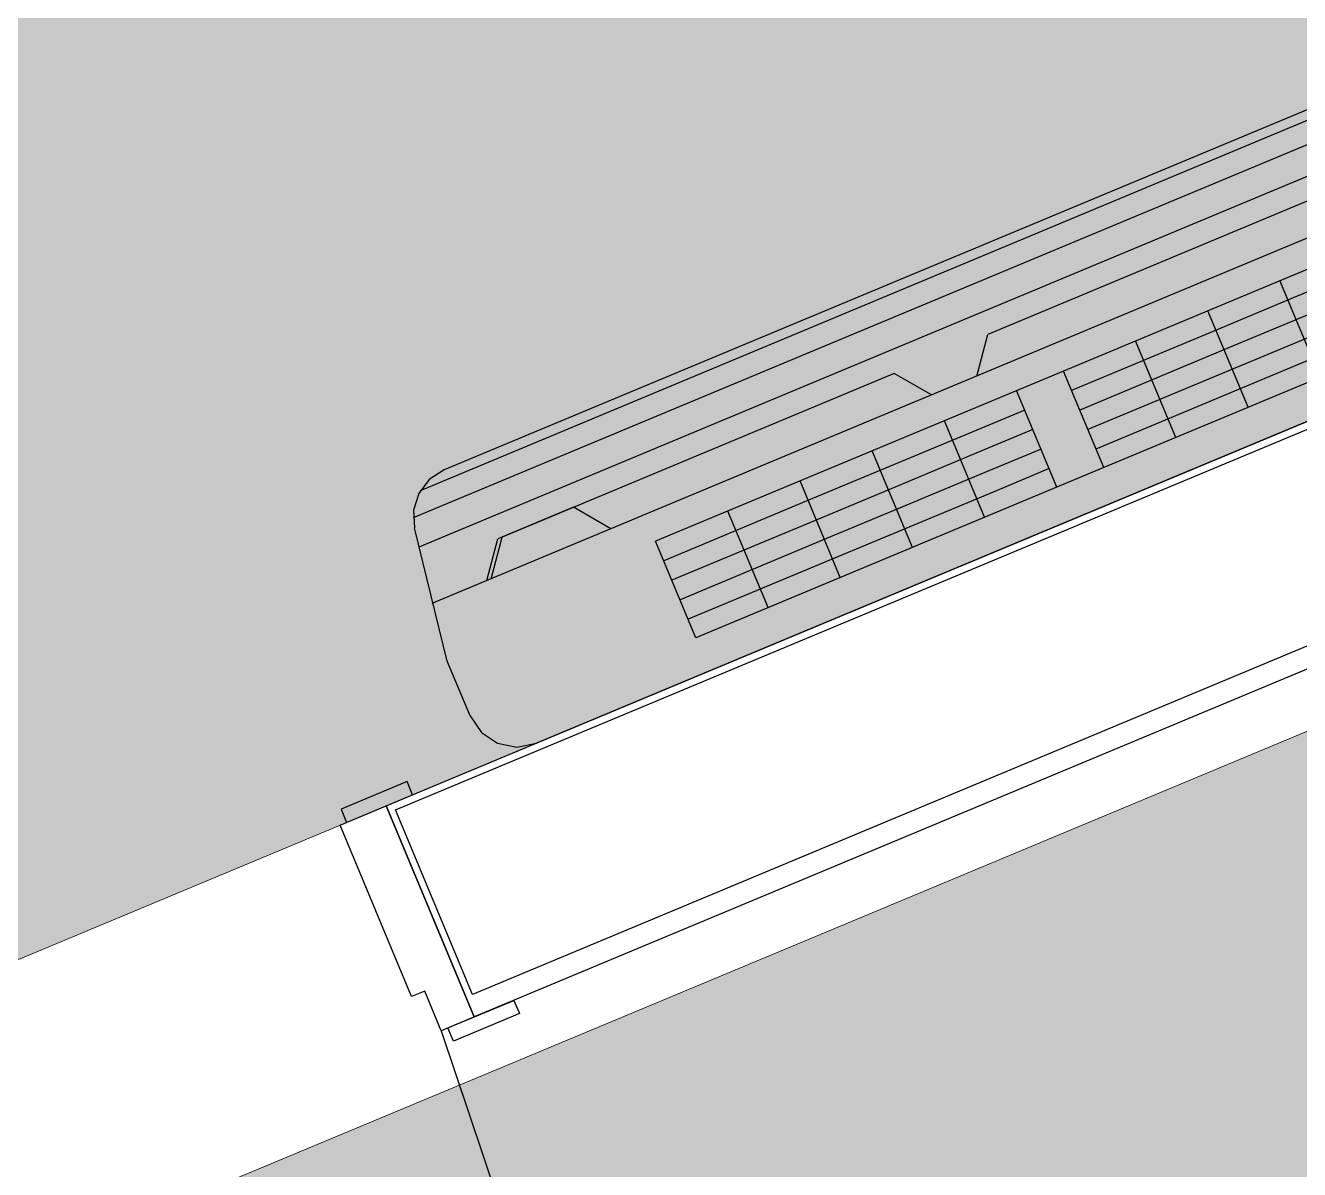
# Model space of a CAD drawing. Header units: metres. Extents: x -154 to 570, y -18 to 184.
# Drawn here: x -47.702 to -46.811, y 16.26 to 17.06 of the extents above; entities that cross this region are included whole.
import ezdxf
from ezdxf.xclip import XClip

# ---------------------------------------------------------------- set-up
doc = ezdxf.new("R2010")
doc.units = ezdxf.units.M
doc.header["$XCLIPFRAME"] = 0
doc.linetypes.add('PUC$0$DASHEDX2', pattern=[1.5, 1, -0.5])
for name, color, linetype in [('ARQ-AUX', 7, 'Continuous'), ('PUC$0$ARQ-ALV ACAB', 4, 'Continuous'), ('PUC$0$ARQ-ALV OSSO', 5, 'Continuous'), ('PUC$0$ARQ-CAX @ 1', 1, 'Continuous'), ('PUC$0$ARQ-ENCH', 1, 'Continuous'), ('PUC$0$ARQ-PRJ', 7, 'PUC$0$DASHEDX2'), ('PUC$0$MAUROAMARELO', 162, 'Continuous')]:
    doc.layers.add(name, color=color, linetype=linetype)
doc.layers.add('PUC$0$ARQ-FORRO', color=9, linetype='Continuous', lineweight=5)

# ---------------------------------------------------------------- blocks, each defined once
blk = doc.blocks.new('*U1640')
for points in [[(-0.665, 0.02), (-0.615, 0.02), (-0.615, 0.01), (-0.665, 0.01)], [(-0.675, -0.16), (-0.625, -0.16), (-0.625, -0.15), (-0.675, -0.15)]]:
    blk.add_lwpolyline(points, close=True)
blk.add_lwpolyline([(-0.66, -0.15), (-0.62, -0.15), (-0.62, -0.12), (-0.61, -0.12), (-0.61, 0.01), (-0.645, 0.01), (-0.645, -0.15)])
at = {"layer": 'PUC$0$ARQ-PRJ'}
blk.add_arc((-0.01788, -0.16788), 0.60238, 178.29865, 271.70135, dxfattribs=at)
blk = doc.blocks.new('PUC$0$pl apto tipo 3 puc')
at = {"layer": 'PUC$0$ARQ-ALV ACAB', "elevation": 0}
blk.add_lwpolyline([(-5.57403, -1.0538), (-7.04518, -1.0538), (-7.04518, -0.8938), (-5.56403, -0.8938), (-5.56405, 2.85542), (-5.89999, 2.85542), (-5.89999, 2.85542), (-5.97499, 2.85542), (-5.97499, 3.02542), (-5.19499, 3.02542)], dxfattribs=at)
at = {"layer": 'PUC$0$ARQ-ALV OSSO', "elevation": 0}
for points in [[(-7.04018, -1.0388), (-7.04018, -0.8988), (-5.53903, -0.8988), (-5.53903, 2.3012)], [(-5.53903, -1.0388), (-7.04018, -1.0388)]]:
    blk.add_lwpolyline(points, dxfattribs=at)
at = {"layer": 'PUC$0$ARQ-CAX @ 1', "xscale": -1}
blk.add_blockref('*U1640', (-7.69018, -0.9038, 0), dxfattribs=at)
blk = doc.blocks.new('PUC$0$pl  forro 3')
at = {"layer": 'PUC$0$ARQ-FORRO'}
h = blk.add_hatch(color=256, dxfattribs=at)
h.dxf.hatch_style = 1
h.paths.add_polyline_path([(0, 0), (0, 1.20002), (-1.41114, 1.20003), (-1.41114, 0.88999), (-2.18115, 0.88999), (-2.18115, 0)])
h = blk.add_hatch(color=256, dxfattribs=at)
h.dxf.hatch_style = 1
h.paths.add_polyline_path([(-2.19113, -3.94922), (1.49886, -3.94919), (1.49884, -1.6388), (0.57478, -1.6388), (0.57478, -0.2), (-2.19115, -0.2)])
for points in [[(0, 0), (0, 1.20002), (-1.41114, 1.20003), (-1.41114, 0.88999), (-2.18115, 0.88999), (-2.18115, 0)], [(-2.19113, -3.94922), (1.49886, -3.94919), (1.49884, -1.6388), (0.57478, -1.6388), (0.57478, -0.2), (-2.19115, -0.2)]]:
    blk.add_lwpolyline(points, close=True, dxfattribs=at)
blk = doc.blocks.new('PUC$0$Q1')
at = {"layer": 'PUC$0$MAUROAMARELO'}
for p, q in [((240.89571, -387.09571), (240.19493, -387.09571)), ((240.91684, -387.10268), (240.1738, -387.10268)), ((240.14532, -387.21997), (240.15997, -387.12505)), ((240.92877, -387.11828), (240.16187, -387.11828)), ((240.94532, -387.21997), (240.93067, -387.12505)), ((240.93277, -387.13867), (240.15769, -387.13867)), ((240.19266, -387.17855), (240.21094, -387.15468)), ((240.19589, -387.17855), (240.21418, -387.15468)), ((240.26837, -387.15468), (240.21094, -387.15468)), ((240.51153, -387.15468), (240.21418, -387.15468)), ((240.28666, -387.17855), (240.26837, -387.15468)), ((240.52982, -387.17855), (240.51153, -387.15468)), ((240.56406, -387.17855), (240.58234, -387.15468)), ((240.8797, -387.15468), (240.58234, -387.15468)), ((240.89798, -387.17855), (240.8797, -387.15468)), ((240.93893, -387.17855), (240.151, -387.17855)), ((240.31219, -387.27184), (240.31219, -387.19868)), ((240.62136, -387.19868), (240.31219, -387.19868)), ((240.36692, -387.27184), (240.36692, -387.19868)), ((240.42166, -387.27184), (240.42166, -387.19868)), ((240.47639, -387.27184), (240.47639, -387.19868)), ((240.53112, -387.27184), (240.53112, -387.19868)), ((240.58586, -387.27184), (240.58586, -387.19868)), ((240.62136, -387.27184), (240.62136, -387.19868)), ((240.89502, -387.19868), (240.62136, -387.19868)), ((240.67609, -387.27184), (240.67609, -387.19868)), ((240.73082, -387.27184), (240.73082, -387.19868)), ((240.78556, -387.27184), (240.78556, -387.19868)), ((240.84029, -387.27184), (240.84029, -387.19868)), ((240.89502, -387.27184), (240.89502, -387.19868)), ((240.42019, -387.21347), (240.31219, -387.21347)), ((240.4833, -387.21347), (240.42019, -387.21347)), ((240.54641, -387.21347), (240.4833, -387.21347)), ((240.58586, -387.21347), (240.54641, -387.21347)), ((240.72936, -387.21347), (240.62136, -387.21347)), ((240.79247, -387.21347), (240.72936, -387.21347)), ((240.85558, -387.21347), (240.79247, -387.21347)), ((240.89502, -387.21347), (240.85558, -387.21347)), ((240.14532, -387.26139), (240.14532, -387.21997)), ((240.94532, -387.26139), (240.94532, -387.21997)), ((240.42019, -387.22826), (240.31219, -387.22826)), ((240.4833, -387.22826), (240.42019, -387.22826)), ((240.54641, -387.22826), (240.4833, -387.22826)), ((240.58586, -387.22826), (240.54641, -387.22826)), ((240.72936, -387.22826), (240.62136, -387.22826)), ((240.79247, -387.22826), (240.72936, -387.22826)), ((240.85558, -387.22826), (240.79247, -387.22826)), ((240.89502, -387.22826), (240.85558, -387.22826)), ((240.42019, -387.24306), (240.31219, -387.24306)), ((240.4833, -387.24306), (240.42019, -387.24306)), ((240.54641, -387.24306), (240.4833, -387.24306)), ((240.58586, -387.24306), (240.54641, -387.24306)), ((240.72936, -387.24306), (240.62136, -387.24306)), ((240.79247, -387.24306), (240.72936, -387.24306)), ((240.85558, -387.24306), (240.79247, -387.24306)), ((240.89502, -387.24306), (240.85558, -387.24306)), ((240.42019, -387.25785), (240.31219, -387.25785)), ((240.4833, -387.25785), (240.42019, -387.25785)), ((240.54641, -387.25785), (240.4833, -387.25785)), ((240.58586, -387.25785), (240.54641, -387.25785)), ((240.72936, -387.25785), (240.62136, -387.25785)), ((240.79247, -387.25785), (240.72936, -387.25785)), ((240.85558, -387.25785), (240.79247, -387.25785)), ((240.89502, -387.25785), (240.85558, -387.25785)), ((240.62136, -387.27184), (240.31219, -387.27184)), ((240.89502, -387.27184), (240.62136, -387.27184)), ((240.90982, -387.29689), (240.18082, -387.29689))]:
    blk.add_line(p, q, dxfattribs=at)
for centre, start, end in [((240.19493, -387.13121), 90, 170), ((240.89571, -387.13121), 10, 90), ((240.18082, -387.26139), 180, 270), ((240.90982, -387.26139), 270, 0)]:
    blk.add_arc(centre, 0.0355, start, end, dxfattribs=at)
blk = doc.blocks.new('PUC$0$A$C38b7fdd1')
at = {"layer": 'PUC$0$MAUROAMARELO', "rotation": 180}
blk.add_blockref('PUC$0$Q1', (232.52805, -383.52689), dxfattribs=at)
blk = doc.blocks.new('PUC')
at = {"rotation": 180}
blk.add_blockref('PUC$0$pl apto tipo 3 puc', (-0.00904, 0.00119, -0.00001), dxfattribs=at)
at = {"layer": 'PUC$0$ARQ-ENCH'}
blk.add_blockref('PUC$0$A$C38b7fdd1', (14.57501, -2.875), dxfattribs=at)
at = {"layer": 'PUC$0$ARQ-FORRO'}
blk.add_blockref('PUC$0$pl  forro 3', (7.74614, 1.095, 0), dxfattribs=at)
blk = doc.blocks.new('PUC TORRE A')
at = {"rotation": 180}
blk.add_blockref('PUC', (0, 0), dxfattribs=at)

msp = doc.modelspace()

# ---------------------------------------------------------------- block references
at = {"layer": 'ARQ-AUX'}
ref = msp.add_blockref('PUC TORRE A', (-41.3011, 20.0503), dxfattribs=dict(at, rotation=22.65399974700688))
XClip(ref).set_block_clipping_path([(-39.4887443389, 9.0876903958), (22.5684148774, 6.6865170025), (22.1624403813, -11.147022554), (-39.3438260633, -13.5584077345)])

doc.saveas('drawing.dxf')
